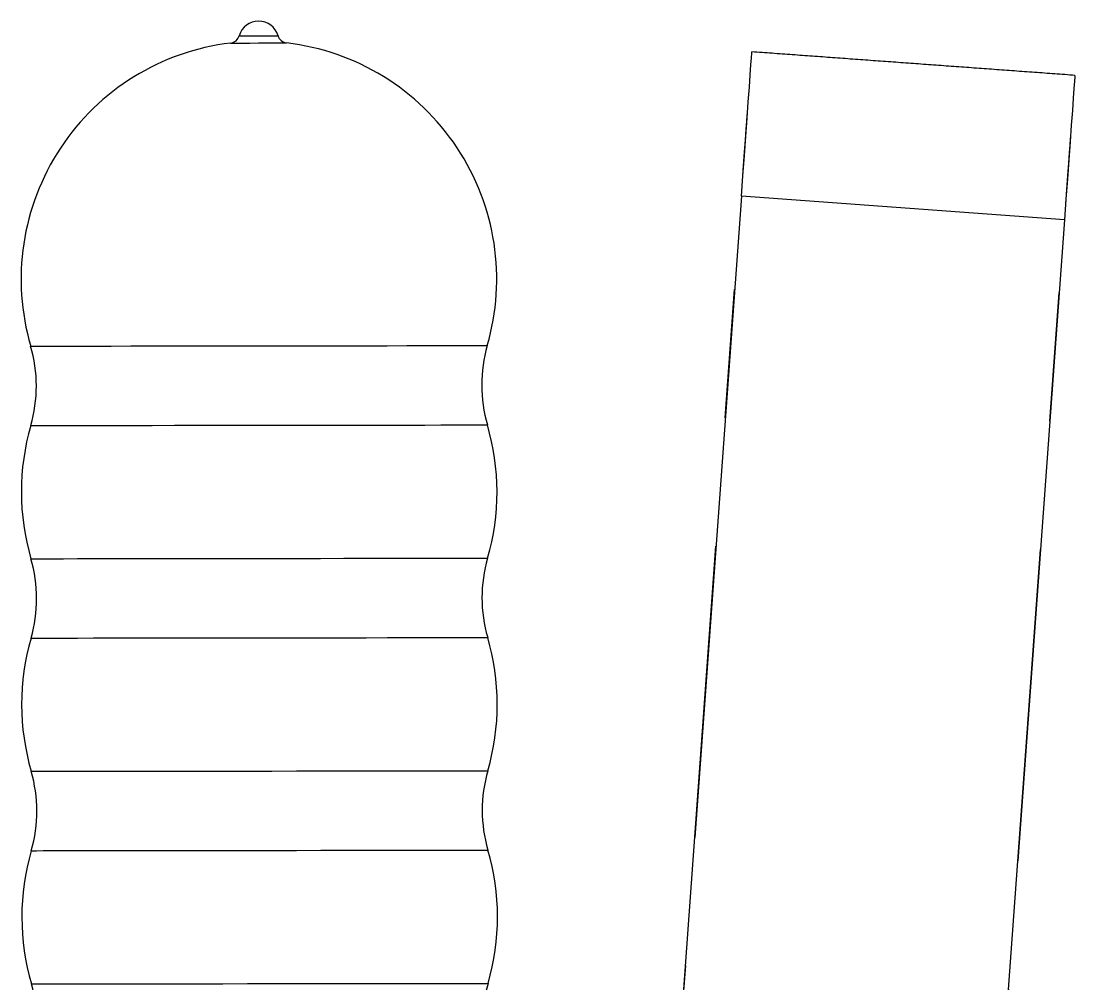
# Model space of a CAD drawing. Header units: millimetres. Extents: x 33 to 344, y 100 to 419.
# Drawn here: x 120.4 to 172.4, y 268 to 315.5 of the extents above; entities that cross this region are included whole.
import ezdxf

# ---------------------------------------------------------------- set-up
doc = ezdxf.new("R2010")
doc.units = ezdxf.units.MM
doc.linetypes.add('PHANTOM', pattern=[63.5, 31.75, -6.35, 6.35, -6.35, 6.35, -6.35])

msp = doc.modelspace()

# ---------------------------------------------------------------- linework, layer by layer
at = {"color": 3, "linetype": 'PHANTOM'}
for p, q in [((152.375, 257.933), (155.939, 306.879)), ((155.939, 306.879), (152.447, 258.929)), ((171.897, 305.717), (155.939, 306.879)), ((171.897, 305.717), (168.332, 256.77)), ((168.405, 257.767), (171.897, 305.717))]:
    msp.add_line(p, q, dxfattribs=at)
at = {"color": 7, "linetype": 'Continuous', "flags": 128}
for points in [[(131.126, 314.805), (131.2, 314.805), (131.408, 314.805), (131.72, 314.806), (132.087, 314.806), (132.455, 314.807), (132.767, 314.807), (132.975, 314.807), (133.048, 314.807)], [(130.705, 314.446), (130.773, 314.446), (130.969, 314.447), (131.275, 314.447), (131.661, 314.447), (132.088, 314.448), (132.515, 314.449), (132.901, 314.449), (133.206, 314.449), (133.403, 314.45), (133.47, 314.45)], [(120.826, 299.476), (120.892, 299.476), (121.09, 299.476), (121.417, 299.477), (121.869, 299.477), (122.441, 299.478), (123.126, 299.479), (123.917, 299.48), (124.804, 299.481), (125.776, 299.482), (126.822, 299.483), (127.931, 299.485), (129.088, 299.486), (130.281, 299.487), (131.495, 299.489), (132.717, 299.49), (133.931, 299.492), (135.124, 299.493), (136.281, 299.495), (137.39, 299.496), (138.436, 299.497), (139.409, 299.499), (140.295, 299.5), (141.086, 299.501), (141.771, 299.501), (142.343, 299.502), (142.796, 299.503), (143.122, 299.503), (143.32, 299.503), (143.386, 299.503), (143.386, 299.503)], [(120.831, 295.556), (120.897, 295.556), (121.095, 295.556), (121.421, 295.557), (121.873, 295.557), (122.445, 295.558), (123.131, 295.559), (123.922, 295.56), (124.808, 295.561), (125.781, 295.562), (126.827, 295.563), (127.936, 295.565), (129.093, 295.566), (130.286, 295.567), (131.5, 295.569), (132.722, 295.57), (133.936, 295.572), (135.129, 295.573), (136.286, 295.575), (137.394, 295.576), (138.441, 295.577), (139.413, 295.579), (140.3, 295.58), (141.091, 295.581), (141.776, 295.581), (142.348, 295.582), (142.8, 295.583), (143.127, 295.583), (143.325, 295.583), (143.391, 295.583), (143.391, 295.583)], [(120.839, 288.976), (120.905, 288.976), (121.103, 288.976), (121.429, 288.977), (121.881, 288.977), (122.453, 288.978), (123.139, 288.979), (123.93, 288.98), (124.816, 288.981), (125.789, 288.982), (126.835, 288.983), (127.944, 288.985), (129.101, 288.986), (130.294, 288.987), (131.508, 288.989), (132.73, 288.99), (133.944, 288.992), (135.137, 288.993), (136.294, 288.995), (137.402, 288.996), (138.449, 288.997), (139.421, 288.999), (140.308, 289), (141.099, 289.001), (141.784, 289.001), (142.356, 289.002), (142.808, 289.003), (143.135, 289.003), (143.333, 289.003), (143.399, 289.003), (143.399, 289.003)], [(120.844, 285.056), (120.91, 285.056), (121.107, 285.056), (121.434, 285.057), (121.886, 285.057), (122.458, 285.058), (123.144, 285.059), (123.934, 285.06), (124.821, 285.061), (125.793, 285.062), (126.84, 285.063), (127.948, 285.065), (129.106, 285.066), (130.299, 285.067), (131.513, 285.069), (132.734, 285.07), (133.948, 285.072), (135.141, 285.073), (136.299, 285.075), (137.407, 285.076), (138.454, 285.077), (139.426, 285.079), (140.313, 285.08), (141.104, 285.081), (141.789, 285.081), (142.361, 285.082), (142.813, 285.083), (143.14, 285.083), (143.337, 285.083), (143.404, 285.083), (143.404, 285.083)], [(120.852, 278.476), (120.918, 278.476), (121.115, 278.476), (121.442, 278.477), (121.894, 278.477), (122.466, 278.478), (123.152, 278.479), (123.942, 278.48), (124.829, 278.481), (125.801, 278.482), (126.848, 278.483), (127.956, 278.485), (129.114, 278.486), (130.307, 278.487), (131.521, 278.489), (132.742, 278.49), (133.957, 278.492), (135.149, 278.493), (136.307, 278.495), (137.415, 278.496), (138.462, 278.497), (139.434, 278.499), (140.321, 278.5), (141.112, 278.501), (141.797, 278.501), (142.369, 278.502), (142.821, 278.503), (143.148, 278.503), (143.345, 278.503), (143.412, 278.503), (143.412, 278.503)], [(120.856, 274.556), (120.923, 274.556), (121.12, 274.556), (121.447, 274.557), (121.899, 274.557), (122.471, 274.558), (123.156, 274.559), (123.947, 274.56), (124.834, 274.561), (125.806, 274.562), (126.853, 274.563), (127.961, 274.565), (129.119, 274.566), (130.311, 274.567), (131.526, 274.569), (132.747, 274.57), (133.961, 274.572), (135.154, 274.573), (136.312, 274.575), (137.42, 274.576), (138.467, 274.577), (139.439, 274.579), (140.326, 274.58), (141.116, 274.581), (141.802, 274.581), (142.374, 274.582), (142.826, 274.583), (143.153, 274.583), (143.35, 274.583), (143.416, 274.583)], [(120.864, 267.976), (120.931, 267.976), (121.128, 267.976), (121.455, 267.977), (121.907, 267.977), (122.479, 267.978), (123.164, 267.979), (123.955, 267.98), (124.842, 267.981), (125.814, 267.982), (126.861, 267.983), (127.969, 267.985), (129.127, 267.986), (130.319, 267.987), (131.534, 267.989), (132.755, 267.99), (133.969, 267.992), (135.162, 267.993), (136.32, 267.995), (137.428, 267.996), (138.475, 267.997), (139.447, 267.999), (140.334, 268), (141.124, 268.001), (141.81, 268.001), (142.382, 268.002), (142.834, 268.003), (143.161, 268.003), (143.358, 268.003), (143.424, 268.003), (143.424, 268.003)]]:
    msp.add_lwpolyline(points, dxfattribs=at)
at = {"color": 3, "linetype": 'PHANTOM', "flags": 128}
for points in [[(155.939, 306.879), (156.013, 307.894), (156.085, 308.888), (156.155, 309.841), (156.22, 310.734), (156.279, 311.549), (156.331, 312.268), (156.376, 312.878), (156.411, 313.366), (156.437, 313.721), (156.453, 313.938), (156.458, 314.01)], [(172.416, 312.848), (172.411, 312.775), (172.395, 312.559), (172.369, 312.204), (172.334, 311.716), (172.289, 311.106), (172.237, 310.387), (172.178, 309.572), (172.112, 308.679), (172.043, 307.726), (171.971, 306.732), (171.897, 305.717)], [(155.939, 306.879), (155.994, 307.64), (156.048, 308.374), (156.098, 309.058), (156.142, 309.667), (156.18, 310.182), (156.209, 310.584), (156.229, 310.86), (156.239, 311), (156.24, 311.018)], [(172.198, 309.856), (172.197, 309.838), (172.187, 309.698), (172.167, 309.422), (172.137, 309.02), (172.1, 308.505), (172.055, 307.896), (172.006, 307.212), (171.952, 306.477), (171.897, 305.717)]]:
    msp.add_lwpolyline(points, dxfattribs=at)
at = {"color": 7, "linetype": 'Continuous'}
for centre, radius, start, end in [((132.088, 314.53), 1, 16.1269, 164.0126), ((130.646, 314.943), 0.5, 276.8275, 344.0126), ((133.529, 314.946), 0.5, 196.1269, 263.312), ((132.102, 302.78), 11.75, 96.8275, 196.3299), ((132.102, 302.78), 11.75, 343.8095, 83.312), ((114.108, 297.508), 7, 343.8095, 16.3299), ((150.108, 297.552), 7, 163.8095, 196.3299), ((132.115, 292.28), 11.75, 163.8095, 196.3299), ((132.115, 292.28), 11.75, 343.8095, 16.3299), ((114.121, 287.008), 7, 343.8095, 16.3299), ((150.121, 287.052), 7, 163.8095, 196.3299), ((132.128, 281.78), 11.75, 163.8095, 196.3299), ((132.128, 281.78), 11.75, 343.8095, 16.3299), ((114.134, 276.508), 7, 343.8095, 16.3299), ((150.134, 276.552), 7, 163.8095, 196.3299), ((132.14, 271.28), 11.75, 163.8095, 196.3299), ((132.14, 271.28), 11.75, 343.8095, 16.3299), ((114.147, 266.008), 7, 343.8095, 16.3299), ((150.147, 266.052), 7, 163.8095, 196.3299)]:
    msp.add_arc(centre, radius, start, end, dxfattribs=at)
at = {"color": 3, "linetype": 'PHANTOM'}
msp.add_open_spline([(172.416, 312.848), (156.458, 314.01)], degree=1, dxfattribs=at)

doc.saveas('drawing.dxf')
